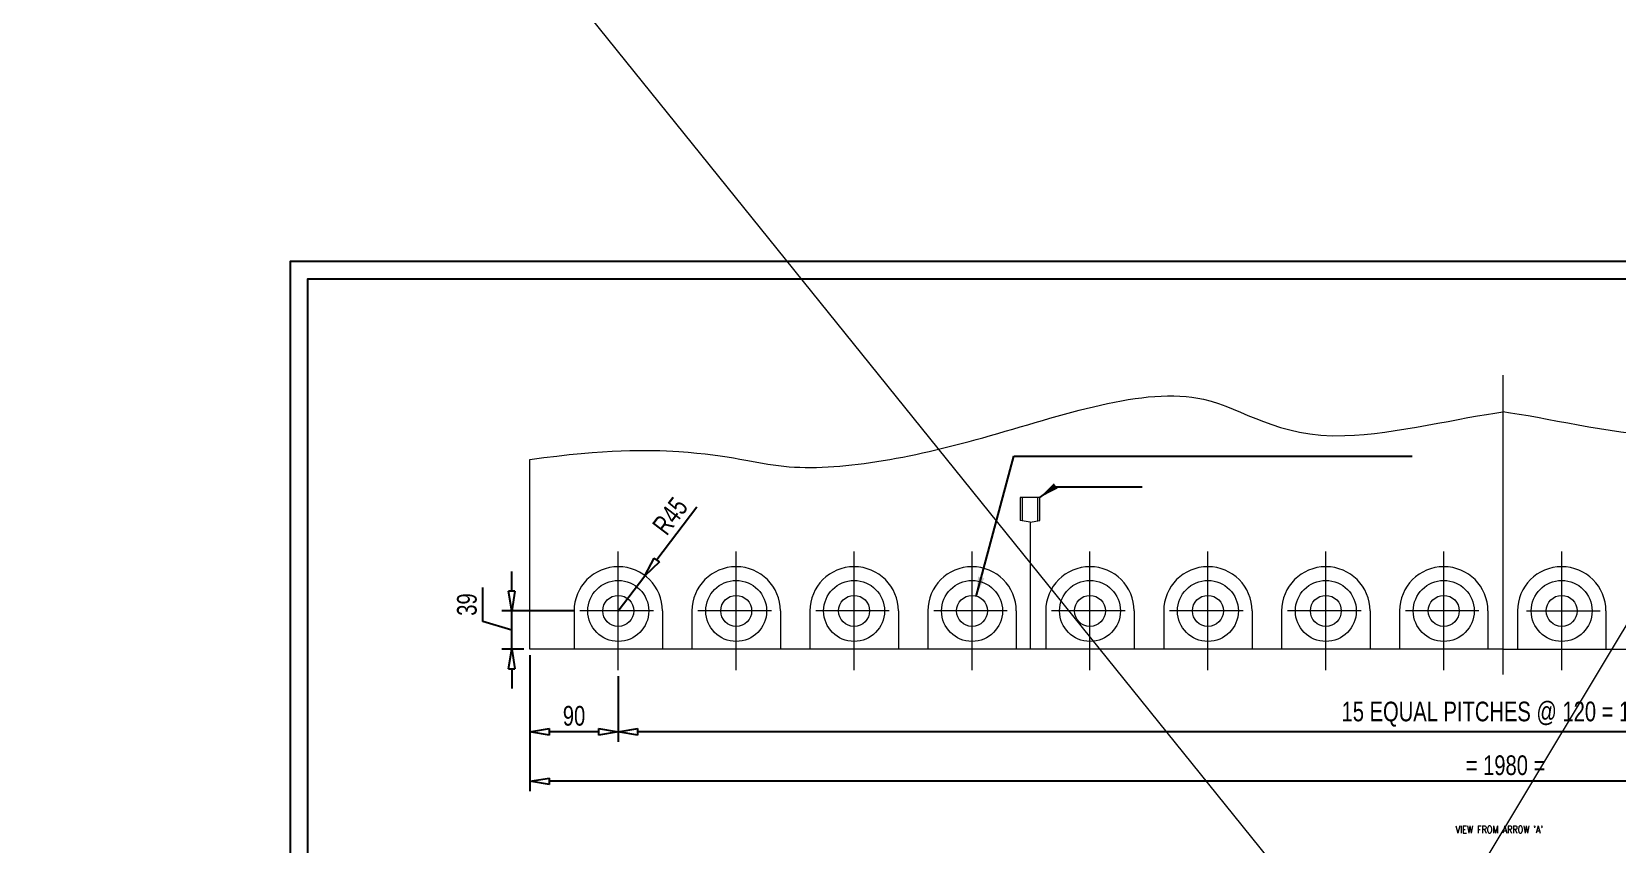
# Model space of a CAD drawing. Header units: millimetres. Extents: x 135002 to 160744, y 22203 to 27033.
# Drawn here: x 139658 to 140465, y 24650 to 25063 of the extents above; entities that cross this region are included whole.
import ezdxf

# ---------------------------------------------------------------- set-up
doc = ezdxf.new("R2010")
doc.units = ezdxf.units.MM
doc.header["$LTSCALE"] = 25
doc.linetypes.add('DASHED', pattern=[0.75, 0.5, -0.25])
doc.layers.get('0').update_dxf_attribs({"linetype": 'CONTINUOUS'})
doc.layers.get('Defpoints').update_dxf_attribs({"linetype": 'CONTINUOUS'})
doc.layers.add('04 DIMENSION', color=7, linetype='CONTINUOUS', lineweight=18)
doc.layers.add('dought line', color=6, linetype='DASHED', lineweight=15)
doc.styles.add('DIM-1', font='swisscl.ttf')
doc.styles.add('ROMANC', font='romanc', dxfattribs={"height": 1050})
doc.styles.get("Standard").update_dxf_attribs({"font": 'romans.shx', "width": 0.85, "bigfont": 'fls_ful.shx'})
doc.dimstyles.new('DIM-1', dxfattribs={"dimscale": 5, "dimtxt": 2, "dimasz": 2, "dimexe": 1, "dimexo": 0.6, "dimgap": 0.6, "dimtad": 1, "dimdec": 0, "dimzin": 0, "dimdsep": 46, "dimtxsty": 'DIM-1', "dimblk": 'CLOSEDBLANK', "dimcen": 0, "dimclrd": 8, "dimclre": 8, "dimclrt": 6, "dimadec": 0, "dimazin": 0, "dimtfac": 1, "dimtdec": 0, "dimtmove": 1, "dimatfit": 0, "dimfxl": 1, "dimtolj": 1, "dimtzin": 0, "dimarcsym": 1})
doc.dimstyles.new('kulali', dxfattribs={"dimscale": 3, "dimtxt": 2, "dimasz": 2, "dimexe": 1, "dimexo": 0.6, "dimgap": 0.6, "dimtad": 1, "dimdec": 0, "dimzin": 0, "dimdsep": 46, "dimtxsty": 'Standard', "dimblk": 'CLOSEDBLANK', "dimcen": 0.09, "dimclrd": 251, "dimclre": 251, "dimclrt": 4, "dimadec": 1, "dimazin": 0, "dimtfac": 1, "dimtdec": 0, "dimtofl": 0, "dimtmove": 1, "dimatfit": 0, "dimldrblk": 'CLOSEDBLANK', "dimfxl": 1, "dimtolj": 1, "dimtzin": 0, "dimlwd": 9, "dimlwe": 9, "dimarcsym": 0})

# ---------------------------------------------------------------- blocks, each defined once
blk = doc.blocks.new('_ClosedBlank')
at = {"color": 0, "linetype": 'ByBlock', "lineweight": -2}
for p, q in [((-1, 0.167), (0, 0)), ((-1, 0.167), (-1, -0.167)), ((0, 0), (-1, -0.167))]:
    blk.add_line(p, q, dxfattribs=at)
blk = doc.blocks.new('*D362')
at = {"layer": 'Defpoints', "color": 0, "ltscale": 11, "transparency": 16777216}
for p in [(140250.45, 25050.83), (140181.55, 24476.4)]:
    blk.add_point(p, dxfattribs=at)
at = {"layer": 'dought line', "color": 251, "lineweight": 9, "ltscale": 11, "transparency": 16777216}
blk.add_line((140189.87, 24545.73), (140182.26, 24482.36), dxfattribs=at)
at = {"layer": 'dought line', "color": 251, "lineweight": 9, "ltscale": 11, "transparency": 16777216, "xscale": 6, "yscale": 6, "zscale": 6, "rotation": 263.1599703091481}
blk.add_blockref('_ClosedBlank', (140181.55, 24476.4), dxfattribs=at)
at = {"layer": 'dought line', "color": 4, "ltscale": 11, "transparency": 16777216, "insert": (140183.83, 24535.71), "char_height": 6, "attachment_point": 5, "rotation": 83.15997}
blk.add_mtext('\\A1;R579', dxfattribs=at)
blk = doc.blocks.new('*D297')
at = {"layer": '04 DIMENSION', "color": 8, "lineweight": -2, "transparency": 16777216}
for p, q in [((139996.49, 24821.74), (139976.09, 24794.82)), ((139956.46, 24768.92), (139970.05, 24786.85))]:
    blk.add_line(p, q, dxfattribs=at)
at = {"layer": 'Defpoints', "color": 0, "transparency": 16777216}
for p in [(139970.05, 24786.85), (139956.46, 24768.92)]:
    blk.add_point(p, dxfattribs=at)
at = {"layer": '04 DIMENSION', "color": 8, "lineweight": -2, "transparency": 16777216, "xscale": 10, "yscale": 10, "zscale": 10, "rotation": 232.8411591594583}
blk.add_blockref('_ClosedBlank', (139970.05, 24786.85), dxfattribs=at)
at = {"layer": '04 DIMENSION', "color": 6, "transparency": 16777216, "insert": (139982.85, 24817.16), "char_height": 10, "attachment_point": 5, "rotation": 52.84116, "style": 'DIM-1'}
blk.add_mtext('\\A1;R45', dxfattribs=at)
blk = doc.blocks.new('*D386')
at = {"layer": '04 DIMENSION', "color": 8, "linetype": 'Continuous', "lineweight": -2, "transparency": 16777216}
for p, q in [((139956.46, 24735.76), (139956.46, 24702.42)), ((140856.46, 24735.76), (140856.46, 24702.42))]:
    blk.add_line(p, q, dxfattribs=at)
at = {"layer": '04 DIMENSION', "color": 8, "lineweight": -2, "transparency": 16777216}
blk.add_line((140846.46, 24707.42), (139966.46, 24707.42), dxfattribs=at)
at = {"layer": 'Defpoints', "color": 0, "transparency": 16777216}
for p in [(139956.46, 24738.76), (140856.46, 24738.76), (139956.46, 24707.42)]:
    blk.add_point(p, dxfattribs=at)
at = {"layer": '04 DIMENSION', "color": 8, "lineweight": -2, "transparency": 16777216, "xscale": 10, "yscale": 10, "zscale": 10, "rotation": 180}
blk.add_blockref('_ClosedBlank', (139956.46, 24707.42), dxfattribs=at)
at = {"layer": '04 DIMENSION', "color": 8, "lineweight": -2, "transparency": 16777216, "xscale": 10, "yscale": 10, "zscale": 10}
blk.add_blockref('_ClosedBlank', (140856.46, 24707.42), dxfattribs=at)
at = {"layer": '04 DIMENSION', "color": 6, "transparency": 16777216, "insert": (140406.46, 24716.43), "char_height": 10, "attachment_point": 5, "style": 'DIM-1'}
blk.add_mtext('\\A1;15 EQUAL PITCHES @ 120 = 1800', dxfattribs=at)
blk = doc.blocks.new('*D387')
at = {"layer": '04 DIMENSION', "color": 8, "linetype": 'Continuous', "lineweight": -2, "transparency": 16777216}
for p, q in [((139911.46, 24746.42), (139911.46, 24677.3)), ((140901.46, 24746.42), (140901.46, 24677.3))]:
    blk.add_line(p, q, dxfattribs=at)
at = {"layer": '04 DIMENSION', "color": 8, "lineweight": -2, "transparency": 16777216}
blk.add_line((140891.46, 24682.3), (139921.46, 24682.3), dxfattribs=at)
at = {"layer": 'Defpoints', "color": 0, "transparency": 16777216}
for p in [(139911.46, 24749.42), (140901.46, 24749.42), (139911.46, 24682.3)]:
    blk.add_point(p, dxfattribs=at)
at = {"layer": '04 DIMENSION', "color": 8, "lineweight": -2, "transparency": 16777216, "xscale": 10, "yscale": 10, "zscale": 10, "rotation": 180}
blk.add_blockref('_ClosedBlank', (139911.46, 24682.3), dxfattribs=at)
at = {"layer": '04 DIMENSION', "color": 8, "lineweight": -2, "transparency": 16777216, "xscale": 10, "yscale": 10, "zscale": 10}
blk.add_blockref('_ClosedBlank', (140901.46, 24682.3), dxfattribs=at)
at = {"layer": '04 DIMENSION', "color": 6, "transparency": 16777216, "insert": (140406.46, 24690.42), "char_height": 10, "attachment_point": 5, "style": 'DIM-1'}
blk.add_mtext('\\A1; = 1980 =', dxfattribs=at)
blk = doc.blocks.new('*D384')
at = {"layer": '04 DIMENSION', "color": 8, "linetype": 'Continuous', "lineweight": -2, "transparency": 16777216}
for p, q in [((139911.46, 24746.42), (139911.46, 24702.42)), ((139956.46, 24735.76), (139956.46, 24702.42))]:
    blk.add_line(p, q, dxfattribs=at)
at = {"layer": '04 DIMENSION', "color": 8, "lineweight": -2, "transparency": 16777216}
blk.add_line((139946.46, 24707.42), (139921.46, 24707.42), dxfattribs=at)
at = {"layer": 'Defpoints', "color": 0, "transparency": 16777216}
for p in [(139911.46, 24749.42), (139956.46, 24738.76), (139911.46, 24707.42)]:
    blk.add_point(p, dxfattribs=at)
at = {"layer": '04 DIMENSION', "color": 8, "lineweight": -2, "transparency": 16777216, "xscale": 10, "yscale": 10, "zscale": 10, "rotation": 180}
blk.add_blockref('_ClosedBlank', (139911.46, 24707.42), dxfattribs=at)
at = {"layer": '04 DIMENSION', "color": 8, "lineweight": -2, "transparency": 16777216, "xscale": 10, "yscale": 10, "zscale": 10}
blk.add_blockref('_ClosedBlank', (139956.46, 24707.42), dxfattribs=at)
at = {"layer": '04 DIMENSION', "color": 6, "transparency": 16777216, "insert": (139933.96, 24715.54), "char_height": 10, "attachment_point": 5, "style": 'DIM-1'}
blk.add_mtext('\\A1;90', dxfattribs=at)
blk = doc.blocks.new('*D385')
at = {"layer": '04 DIMENSION', "color": 8, "lineweight": -2, "transparency": 16777216}
for p, q in [((139902.23, 24778.92), (139902.23, 24788.92)), ((139887.61, 24763.56), (139887.61, 24780.78)), ((139902.23, 24749.42), (139902.23, 24768.92)), ((139902.23, 24749.42), (139902.23, 24768.92)), ((139902.23, 24759.17), (139887.61, 24763.56)), ((139902.23, 24739.42), (139902.23, 24729.42))]:
    blk.add_line(p, q, dxfattribs=at)
at = {"layer": '04 DIMENSION', "color": 8, "linetype": 'Continuous', "lineweight": -2, "transparency": 16777216}
for p, q in [((139933.95, 24768.92), (139897.23, 24768.92)), ((139908.46, 24749.42), (139897.23, 24749.42))]:
    blk.add_line(p, q, dxfattribs=at)
at = {"layer": 'Defpoints', "color": 0, "transparency": 16777216}
for p in [(139902.23, 24768.92), (139936.95, 24768.92), (139911.46, 24749.42)]:
    blk.add_point(p, dxfattribs=at)
at = {"layer": '04 DIMENSION', "color": 8, "lineweight": -2, "transparency": 16777216, "xscale": 10, "yscale": 10, "zscale": 10}
for p, rotation in [((139902.23, 24768.92), 270), ((139902.23, 24749.42), 90)]:
    blk.add_blockref('_ClosedBlank', p, dxfattribs=dict(at, rotation=rotation))
at = {"layer": '04 DIMENSION', "color": 6, "transparency": 16777216, "insert": (139879.49, 24772.17), "char_height": 10, "attachment_point": 5, "rotation": 90, "style": 'DIM-1'}
blk.add_mtext('\\A1;39', dxfattribs=at)

msp = doc.modelspace()

# ---------------------------------------------------------------- linework, layer by layer
for points in [[(139789.537, 24033.863), (141072.954, 24033.863), (141072.954, 24946.519), (139789.537, 24946.519)], [(139798.394, 24042.72), (141064.097, 24042.72), (141064.097, 24937.662), (139798.394, 24937.662)]]:
    msp.add_lwpolyline(points, close=True)
at = {"layer": '04 DIMENSION'}
for p, q in [((140916.368, 25505.448), (139855.044, 23740.275)), ((139658.032, 25422.904), (141164.222, 23556.138)), ((140406.457, 24888.799), (140406.457, 24736.549)), ((140406.457, 24888.799), (140406.457, 24736.549)), ((139911.457, 24749.423), (139911.457, 24845.981)), ((139911.457, 24749.423), (139911.457, 24845.981)), ((140160.982, 24826.582), (140160.982, 24814.963)), ((140170.982, 24826.582), (140160.982, 24826.582)), ((140160.982, 24826.582), (140160.982, 24814.963)), ((140170.982, 24826.582), (140160.982, 24826.582)), ((140161.982, 24826.582), (140161.982, 24814.787)), ((140161.982, 24826.582), (140161.982, 24814.787)), ((140169.982, 24814.787), (140169.982, 24826.582)), ((140169.982, 24814.787), (140169.982, 24826.582)), ((140170.982, 24814.963), (140170.982, 24826.582)), ((140170.982, 24814.963), (140170.982, 24826.582)), ((140165.982, 24814.082), (140160.982, 24814.963)), ((140165.982, 24814.082), (140160.982, 24814.963)), ((140165.982, 24814.082), (140170.982, 24814.963)), ((140165.982, 24814.082), (140170.982, 24814.963)), ((140165.982, 24814.082), (140165.982, 24749.423)), ((140165.982, 24814.082), (140165.982, 24749.423)), ((139956.457, 24738.756), (139956.457, 24799.09)), ((139956.457, 24738.756), (139956.457, 24799.09)), ((140016.457, 24738.756), (140016.457, 24799.09)), ((140016.457, 24738.756), (140016.457, 24799.09)), ((140076.457, 24738.756), (140076.457, 24799.09)), ((140076.457, 24738.756), (140076.457, 24799.09)), ((140136.457, 24738.756), (140136.457, 24799.09)), ((140196.457, 24738.756), (140196.457, 24799.09)), ((140256.457, 24738.756), (140256.457, 24799.09)), ((140316.457, 24738.756), (140316.457, 24799.09)), ((140376.457, 24738.756), (140376.457, 24799.09)), ((140436.457, 24738.756), (140436.457, 24799.09)), ((139933.957, 24768.923), (139933.957, 24749.423)), ((139933.957, 24768.923), (139933.957, 24749.423)), ((139974.368, 24768.923), (139936.952, 24768.923)), ((139974.368, 24768.923), (139936.952, 24768.923)), ((139978.957, 24768.923), (139978.957, 24749.423)), ((139978.957, 24768.923), (139978.957, 24749.423)), ((139993.957, 24768.923), (139993.957, 24749.423)), ((139993.957, 24768.923), (139993.957, 24749.423)), ((140034.368, 24768.923), (139996.952, 24768.923)), ((140034.368, 24768.923), (139996.952, 24768.923)), ((140038.957, 24768.923), (140038.957, 24749.423)), ((140038.957, 24768.923), (140038.957, 24749.423)), ((140053.957, 24768.923), (140053.957, 24749.423)), ((140053.957, 24768.923), (140053.957, 24749.423)), ((140094.368, 24768.923), (140056.952, 24768.923)), ((140094.368, 24768.923), (140056.952, 24768.923)), ((140098.957, 24768.923), (140098.957, 24749.423)), ((140098.957, 24768.923), (140098.957, 24749.423)), ((140113.957, 24768.923), (140113.957, 24749.423)), ((140113.957, 24768.923), (140113.957, 24749.423)), ((140154.368, 24768.923), (140116.952, 24768.923)), ((140154.368, 24768.923), (140116.952, 24768.923)), ((140158.957, 24768.923), (140158.957, 24749.423)), ((140158.957, 24768.923), (140158.957, 24749.423)), ((140173.957, 24768.923), (140173.957, 24749.423)), ((140173.957, 24768.923), (140173.957, 24749.423)), ((140214.368, 24768.923), (140176.952, 24768.923)), ((140214.368, 24768.923), (140176.952, 24768.923)), ((140218.957, 24768.923), (140218.957, 24749.423)), ((140218.957, 24768.923), (140218.957, 24749.423)), ((140233.957, 24768.923), (140233.957, 24749.423)), ((140233.957, 24768.923), (140233.957, 24749.423)), ((140274.368, 24768.923), (140236.952, 24768.923)), ((140274.368, 24768.923), (140236.952, 24768.923)), ((140278.957, 24768.923), (140278.957, 24749.423)), ((140278.957, 24768.923), (140278.957, 24749.423)), ((140293.957, 24768.923), (140293.957, 24749.423)), ((140293.957, 24768.923), (140293.957, 24749.423)), ((140334.368, 24768.923), (140296.952, 24768.923)), ((140334.368, 24768.923), (140296.952, 24768.923)), ((140338.957, 24768.923), (140338.957, 24749.423)), ((140338.957, 24768.923), (140338.957, 24749.423)), ((140353.957, 24768.923), (140353.957, 24749.423)), ((140353.957, 24768.923), (140353.957, 24749.423)), ((140394.368, 24768.923), (140356.952, 24768.923)), ((140394.368, 24768.923), (140356.952, 24768.923)), ((140398.957, 24768.923), (140398.957, 24749.423)), ((140398.957, 24768.923), (140398.957, 24749.423)), ((140413.957, 24768.923), (140413.957, 24749.423)), ((140413.957, 24768.923), (140413.957, 24749.423)), ((140418.546, 24768.923), (140455.961, 24768.923)), ((140418.546, 24768.923), (140455.961, 24768.923)), ((140458.957, 24768.923), (140458.957, 24749.423)), ((140458.957, 24768.923), (140458.957, 24749.423)), ((140406.457, 24749.423), (139911.457, 24749.423)), ((140406.457, 24749.423), (139911.457, 24749.423)), ((140406.457, 24749.423), (140901.457, 24749.423)), ((140406.457, 24749.423), (140901.457, 24749.423))]:
    msp.add_line(p, q, dxfattribs=at)
for centre, radius in [((139956.457, 24768.923), 15.5), ((139956.457, 24768.923), 15.5), ((140016.457, 24768.923), 15.5), ((140016.457, 24768.923), 15.5), ((140076.457, 24768.923), 15.5), ((140076.457, 24768.923), 15.5), ((140136.457, 24768.923), 15.5), ((140136.457, 24768.923), 15.5), ((140196.457, 24768.923), 15.5), ((140196.457, 24768.923), 15.5), ((140256.457, 24768.923), 15.5), ((140256.457, 24768.923), 15.5), ((140316.457, 24768.923), 15.5), ((140316.457, 24768.923), 15.5), ((140376.457, 24768.923), 15.5), ((140376.457, 24768.923), 15.5), ((140436.457, 24768.923), 15.5), ((140436.457, 24768.923), 15.5), ((139956.457, 24768.923), 7.875), ((139956.457, 24768.923), 7.875), ((140016.457, 24768.923), 7.875), ((140016.457, 24768.923), 7.875), ((140076.457, 24768.923), 7.875), ((140076.457, 24768.923), 7.875), ((140136.457, 24768.923), 7.875), ((140136.457, 24768.923), 7.875), ((140196.457, 24768.923), 7.875), ((140196.457, 24768.923), 7.875), ((140256.457, 24768.923), 7.875), ((140256.457, 24768.923), 7.875), ((140316.457, 24768.923), 7.875), ((140316.457, 24768.923), 7.875), ((140376.457, 24768.923), 7.875), ((140376.457, 24768.923), 7.875), ((140436.457, 24768.923), 7.875), ((140436.457, 24768.923), 7.875)]:
    msp.add_circle(centre, radius, dxfattribs=at)
for centre in [(139956.457, 24768.923), (139956.457, 24768.923), (140016.457, 24768.923), (140016.457, 24768.923), (140076.457, 24768.923), (140076.457, 24768.923), (140136.457, 24768.923), (140136.457, 24768.923), (140196.457, 24768.923), (140196.457, 24768.923), (140256.457, 24768.923), (140256.457, 24768.923), (140316.457, 24768.923), (140316.457, 24768.923), (140376.457, 24768.923), (140376.457, 24768.923), (140436.457, 24768.923), (140436.457, 24768.923)]:
    msp.add_arc(centre, 22.5, 0, 180, dxfattribs=at)
for points in [[(139911.457, 24845.981), (139950.426, 24851.185), (140006.004, 24850.793), (140049.431, 24835.913), (140145.609, 24854.612), (140251.359, 24893.703), (140302.459, 24846.481), (140385.911, 24867.481), (140406.457, 24870.086)], [(139911.457, 24845.981), (139950.426, 24851.185), (140006.004, 24850.793), (140049.431, 24835.913), (140145.609, 24854.612), (140251.359, 24893.703), (140302.459, 24846.481), (140385.911, 24867.481), (140406.457, 24870.086)], [(140901.457, 24845.981), (140862.488, 24851.185), (140806.91, 24850.793), (140763.483, 24835.913), (140667.305, 24854.612), (140561.555, 24893.703), (140510.454, 24846.481), (140427.002, 24867.481), (140406.457, 24870.086)], [(140901.457, 24845.981), (140862.488, 24851.185), (140806.91, 24850.793), (140763.483, 24835.913), (140667.305, 24854.612), (140561.555, 24893.703), (140510.454, 24846.481), (140427.002, 24867.481), (140406.457, 24870.086)]]:
    msp.add_open_spline(points, degree=3, knots=[86.2999885, 86.2999885, 86.2999885, 86.2999885, 151.5023635, 259.5482511, 464.1142551, 690.4795572, 844.0967763, 953.3777368, 953.3777368, 953.3777368, 953.3777368], dxfattribs=at)

# ---------------------------------------------------------------- texts
at = {"layer": '04 DIMENSION', "style": 'ROMANC', "width": 0.8}
msp.add_text("VIEW FROM ARROW 'A'", height=3.75, dxfattribs=at).set_placement((140382.449, 24655.89))
msp.add_text("VIEW FROM ARROW 'A'", height=3.75, dxfattribs=at).set_placement((140382.449, 24655.89))

# ---------------------------------------------------------------- dimensions: what is measured, and where the dimension line sits
at = {"layer": '04 DIMENSION'}
dim = msp.add_radius_dim(center=(139956.457, 24768.923), mpoint=(139970.047, 24786.854), text='R45', dimstyle='DIM-1', dxfattribs=at)
dim.commit()
dim.dimension.update_dxf_attribs({"geometry": '*D297', "text_midpoint": (139982.853, 24817.162)})
dim = msp.add_linear_dim(base=(139902.23, 24768.923), p1=(139911.457, 24749.423), p2=(139936.952, 24768.923), angle=90, text='39', dimstyle='DIM-1', dxfattribs=at)
dim.commit()
dim.dimension.update_dxf_attribs({"geometry": '*D385', "text_midpoint": (139879.487, 24766.559)})
for base, p1, p2, text, picture, middle in [((139956.457, 24707.416), (140856.457, 24738.756), (139956.457, 24738.756), '15 EQUAL PITCHES @ 120 = 1800', '*D386', (140406.457, 24716.428)), ((139911.457, 24682.299), (140901.457, 24749.423), (139911.457, 24749.423), ' = 1980 =', '*D387', (140406.457, 24690.42)), ((139911.457, 24707.416), (139956.457, 24738.756), (139911.457, 24749.423), '90', '*D384', (139933.957, 24715.537))]:
    dim = msp.add_linear_dim(base=base, p1=p1, p2=p2, text=text, dimstyle='DIM-1', dxfattribs=at)
    dim.commit()
    dim.dimension.update_dxf_attribs({"geometry": picture, "text_midpoint": middle})
at = {"layer": 'dought line', "color": 7, "ltscale": 11, "true_color": 0xffffff}
dim = msp.add_radius_dim(center=(140250.453, 25050.831), mpoint=(140181.549, 24476.399), dimstyle='kulali', dxfattribs=at)
dim.commit()
dim.dimension.update_dxf_attribs({"geometry": '*D362', "text_midpoint": (140188.596, 24535.141), "dimtype": 164})

# ---------------------------------------------------------------- leaders
at = {"layer": '04 DIMENSION'}
for points in [[(140138.529, 24776.31), (140157.67, 24847.618), (140360.363, 24847.618)], [(140138.529, 24776.31), (140157.67, 24847.618), (140360.363, 24847.618)], [(140170.982, 24826.582), (140178.345, 24831.987), (140222.97, 24831.987)], [(140170.982, 24826.582), (140178.345, 24831.987), (140222.97, 24831.987)]]:
    msp.add_leader(points, dimstyle='DIM-1', dxfattribs=at)

doc.saveas('drawing.dxf')
